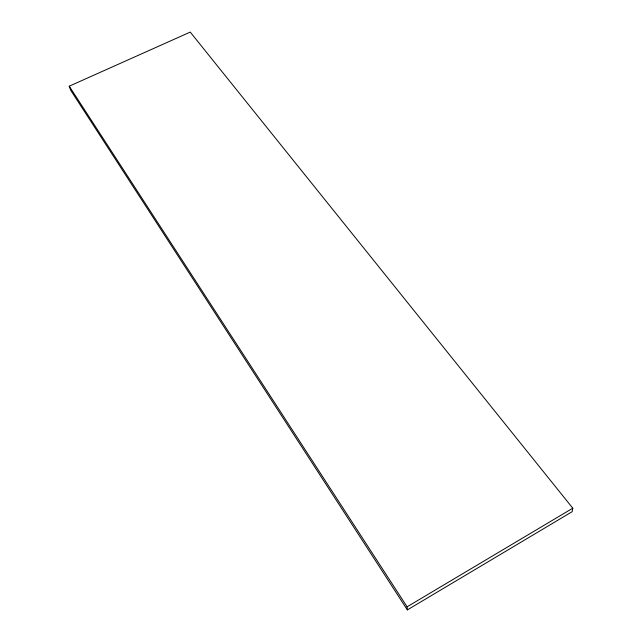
<?xml version="1.0" encoding="UTF-8"?>
<svg xmlns="http://www.w3.org/2000/svg" width="642" height="642" viewBox="0 0 642 642"><rect width="100%" height="100%" fill="white"/><g stroke="black" fill="none" stroke-linecap="round" stroke-linejoin="round"><path stroke-width="0.96" d="M572.776 508.199L572.142 511.706L407.365 609.9L70.684 90.233L69.224 86.189L190.249 32.1L572.776 508.199L407.092 606.81L407.365 609.9M69.224 86.189L407.092 606.81"/></g></svg>
